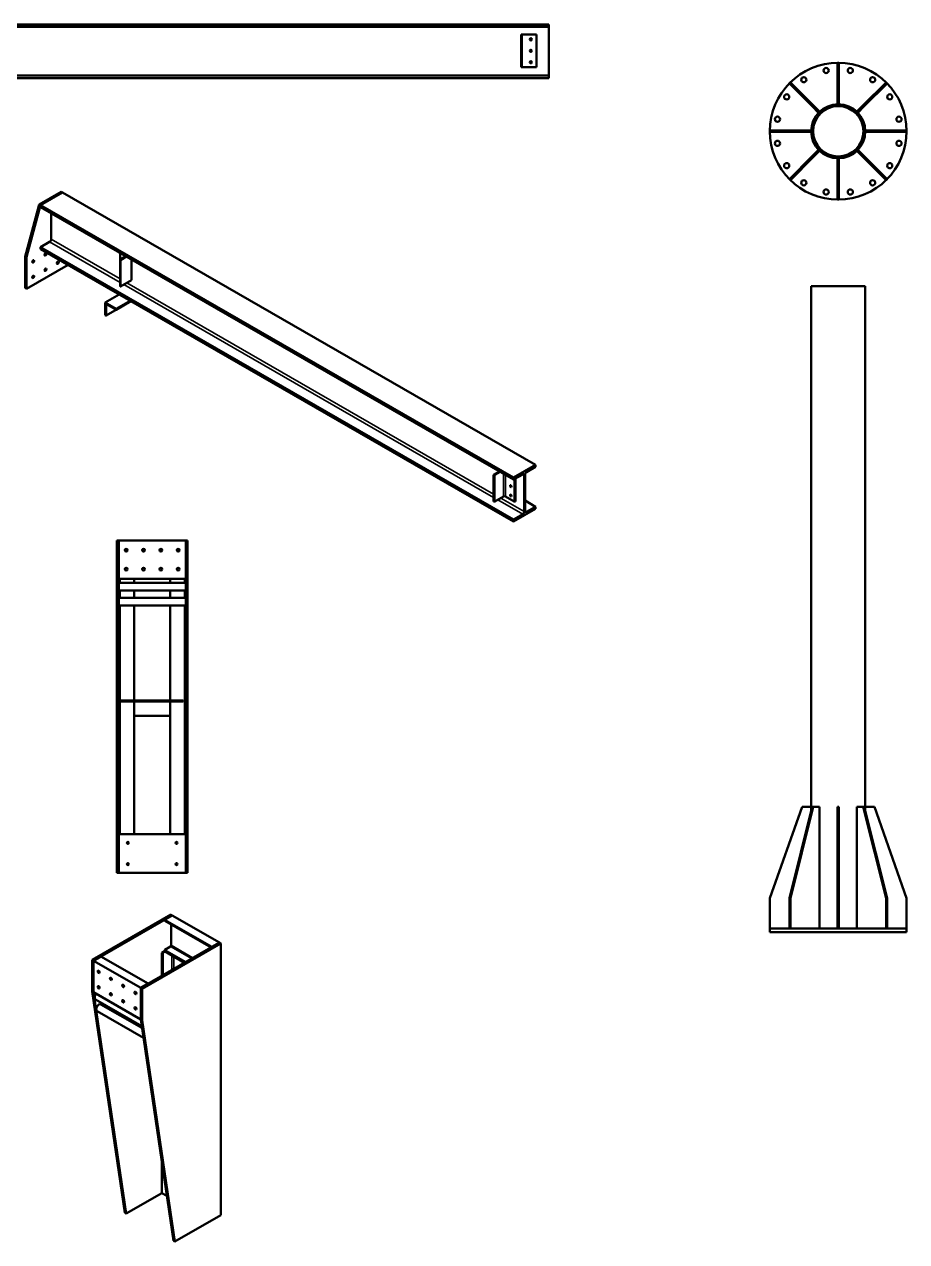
# Model space of a CAD drawing. Header units: millimetres. Extents: x 1375 to 13155, y 226 to 13887.
# Drawn here: x 7351 to 13155, y 1043 to 9051 of the extents above; entities that cross this region are included whole.
import ezdxf

# ---------------------------------------------------------------- set-up
doc = ezdxf.new("R2010")
doc.units = ezdxf.units.MM
doc.layers.add('Visible (ISO)', color=7, linetype='Continuous', lineweight=50)
doc.layers.add('Visible fina (ISO)', color=7, linetype='Continuous', lineweight=35)

msp = doc.modelspace()

# ---------------------------------------------------------------- linework, layer by layer
at = {"layer": 'Visible (ISO)'}
for p, q in [((10800.2, 9051.3), (6400.2, 9051.3)), ((10800.2, 9051.3), (10800.2, 9034.5)), ((10800.2, 9034.5), (6400.2, 9034.5)), ((10618.2, 8983.6), (10618.2, 8770.5)), ((10618.2, 8983.6), (10620, 8983.6)), ((10624.5, 8983.6), (10620, 8983.6)), ((10624.5, 8983.6), (10624.5, 8770.5)), ((10624.5, 8983.6), (10634.2, 8983.6)), ((10634.2, 8983.6), (10715.2, 8983.6)), ((10719.8, 8983.6), (10715.2, 8983.6)), ((10719.8, 8983.6), (10719.8, 8770.5)), ((10800.2, 9034.5), (10800.2, 9020.8)), ((10800.2, 9020.8), (10800.2, 8728.2)), ((10618.2, 8770.5), (10620, 8770.5)), ((10624.5, 8770.5), (10620, 8770.5)), ((10624.5, 8770.5), (10634.2, 8770.5)), ((10634.2, 8770.5), (10715.2, 8770.5)), ((10719.8, 8770.5), (10715.2, 8770.5)), ((12699.9, 8797.9), (12709.4, 8797.9)), ((12699.9, 8797.9), (12699.9, 8585.7)), ((12709.4, 8797.9), (12709.4, 8585.7)), ((10800.2, 8714.5), (6400.2, 8714.5)), ((10800.2, 8697.7), (7233.8, 8697.7)), ((10800.2, 8728.2), (10800.2, 8714.5)), ((10800.2, 8714.5), (10800.2, 8697.7)), ((12383.2, 8662.7), (12389.9, 8669.4)), ((12383.2, 8662.7), (12533.2, 8512.7)), ((12389.9, 8669.4), (12539.9, 8519.4)), ((13019.5, 8669.4), (12869.4, 8519.4)), ((13026.2, 8662.7), (12876.1, 8512.7)), ((13019.5, 8669.4), (13026.2, 8662.7)), ((12699.9, 8585.7), (12709.4, 8585.7)), ((12699.9, 8585.7), (12699.9, 8525.7)), ((12709.4, 8585.7), (12709.4, 8525.7)), ((12533.2, 8512.7), (12539.9, 8519.4)), ((12533.2, 8512.7), (12575.6, 8470.2)), ((12539.9, 8519.4), (12582.4, 8477)), ((12869.4, 8519.4), (12827, 8477)), ((12876.1, 8512.7), (12833.7, 8470.2)), ((12869.4, 8519.4), (12876.1, 8512.7)), ((12254.7, 8343.2), (12254.7, 8352.7)), ((12254.7, 8352.7), (12466.9, 8352.7)), ((12254.7, 8343.2), (12466.9, 8343.2)), ((12466.9, 8352.7), (12526.9, 8352.7)), ((12466.9, 8343.2), (12466.9, 8352.7)), ((12466.9, 8343.2), (12526.9, 8343.2)), ((12942.4, 8352.7), (12882.4, 8352.7)), ((12942.4, 8343.2), (12882.4, 8343.2)), ((12942.4, 8352.7), (12942.4, 8343.2)), ((13154.6, 8352.7), (12942.4, 8352.7)), ((13154.6, 8343.2), (12942.4, 8343.2)), ((13154.6, 8352.7), (13154.6, 8343.2)), ((12383.2, 8033.1), (12533.2, 8183.2)), ((12389.9, 8026.4), (12539.9, 8176.5)), ((12533.2, 8183.2), (12575.6, 8225.6)), ((12539.9, 8176.5), (12533.2, 8183.2)), ((12539.9, 8176.5), (12582.4, 8218.9)), ((12699.9, 8110.2), (12699.9, 8170.2)), ((12709.4, 8110.2), (12709.4, 8170.2)), ((12869.4, 8176.5), (12827, 8218.9)), ((12876.1, 8183.2), (12833.7, 8225.6)), ((12876.1, 8183.2), (12869.4, 8176.5)), ((13019.5, 8026.4), (12869.4, 8176.5)), ((13026.2, 8033.1), (12876.1, 8183.2)), ((12709.4, 8110.2), (12699.9, 8110.2)), ((12699.9, 7898), (12699.9, 8110.2)), ((12709.4, 7898), (12709.4, 8110.2)), ((12389.9, 8026.4), (12383.2, 8033.1)), ((13026.2, 8033.1), (13019.5, 8026.4)), ((7594.2, 7950.2), (7449.5, 7866.8)), ((7603.2, 7945), (7458.4, 7861.7)), ((7603.2, 7945), (7458.4, 7861.7)), ((7594.2, 7950.2), (7603.2, 7945)), ((10714.5, 6153.4), (7603.2, 7945)), ((7449.5, 7866.8), (7357.3, 7524.7)), ((7458.4, 7861.7), (7366.3, 7519.5)), ((7449.5, 7866.8), (7458.4, 7861.7)), ((10569.7, 6070), (7458.4, 7861.7)), ((7458.4, 7861.7), (7458.4, 7848)), ((12709.4, 7898), (12699.9, 7898)), ((10569.7, 6056.3), (7458.4, 7848)), ((7527.5, 7808.2), (7527.5, 7637.3)), ((7517.8, 7620.5), (7458.4, 7586.3)), ((10569.7, 5794.6), (7458.4, 7586.3)), ((7458.4, 7586.3), (7458.4, 7572.6)), ((10569.7, 5780.9), (7458.4, 7572.6)), ((7981.1, 7503.3), (7981.1, 7547)), ((7357.3, 7524.7), (7357.3, 7317)), ((7357.3, 7524.7), (7366.3, 7519.5)), ((7366.3, 7519.5), (7366.3, 7311.9)), ((7366.3, 7311.9), (7638.7, 7468.8)), ((7981.1, 7329.1), (7981.1, 7503.3)), ((7982.4, 7505.1), (8018.1, 7525.7)), ((7983.7, 7500.7), (7982.4, 7501.4)), ((8022.6, 7523.1), (7983.7, 7500.7)), ((7983.7, 7326.5), (7983.7, 7500.7)), ((8055.5, 7367.8), (8055.5, 7504.1)), ((7357.3, 7317), (7366.3, 7311.9)), ((7983.7, 7326.5), (7982.4, 7327.2)), ((8055.5, 7367.8), (7983.7, 7326.5)), ((12882.5, 7328.2), (12526.9, 7328.2)), ((12526.9, 3903.2), (12526.9, 7328.2)), ((12882.5, 3903.2), (12882.5, 7328.2)), ((7976, 7274.5), (7883.9, 7221.5)), ((7883.9, 7138.4), (7883.9, 7221.5)), ((7883.9, 7221.5), (7955.7, 7180.1)), ((8053, 7230.2), (7889.7, 7136.2)), ((8052.7, 7230.4), (7954.8, 7173.9)), ((8047.9, 7233.2), (7955.7, 7180.1)), ((7887.4, 7136.4), (7883.9, 7138.4)), ((7890.6, 7201.9), (7890.6, 7138.3)), ((7952.5, 7174.2), (7897.4, 7205.9)), ((7955.7, 7180.1), (7955.7, 7176)), ((10477.1, 6109.6), (10438.2, 6087.2)), ((10438.2, 6087.2), (10438.2, 5913)), ((10438.2, 6087.2), (10439.5, 6086.5)), ((10445.9, 6086.5), (10481.6, 6107)), ((10714.5, 6153.4), (10569.7, 6070)), ((10569.7, 6056.3), (10629.1, 6090.5)), ((10645.4, 5849.5), (10645.4, 6088.7)), ((10655.1, 6105.5), (10714.5, 6139.7)), ((10714.5, 6139.7), (10714.5, 6153.4)), ((10569.7, 6070), (10569.7, 6056.3)), ((10581.9, 6063.3), (10581.9, 5913)), ((10638.8, 6084.8), (10638.8, 5845.6)), ((10445.9, 5912.3), (10503.2, 5945.3)), ((10516.9, 5945.3), (10574.2, 5912.3)), ((10438.2, 5913), (10439.5, 5912.3)), ((10569.7, 5780.9), (10714.5, 5864.3)), ((10580.6, 5912.3), (10581.9, 5913)), ((10714.5, 5878), (10645.4, 5917.8)), ((10714.5, 5878), (10655.1, 5843.8)), ((10714.5, 5864.3), (10714.5, 5878)), ((10629.1, 5828.8), (10569.7, 5794.6)), ((10569.7, 5794.6), (10569.7, 5780.9)), ((7960.1, 5656.4), (7960.1, 5402.4)), ((7960.1, 5656.4), (7972.8, 5656.4)), ((7972.8, 5656.4), (7972.8, 5402.4)), ((7972.8, 5656.4), (8412.8, 5656.4)), ((7972.8, 5402.4), (7972.8, 5656.4)), ((8412.8, 5656.4), (8412.8, 5402.4)), ((8412.8, 5656.4), (8425.5, 5656.4)), ((8412.8, 5402.4), (8412.8, 5656.4)), ((8425.5, 5656.4), (8425.5, 5402.4)), ((7960.1, 5402.4), (7960.1, 3469.2)), ((7960.1, 5402.4), (7972.8, 5402.4)), ((7972.8, 5402.4), (7972.8, 3469.2)), ((7972.8, 5402.4), (8412.8, 5402.4)), ((7972.8, 5377.8), (8412.8, 5377.8)), ((7979.2, 5402.4), (7979.2, 5377.8)), ((8074.4, 5402.4), (8074.4, 5377.8)), ((8311.2, 5402.4), (8311.2, 5377.8)), ((8406.5, 5402.4), (8406.5, 5377.8)), ((8412.8, 5402.4), (8412.8, 3469.2)), ((8412.8, 5402.4), (8425.5, 5402.4)), ((8425.5, 5402.4), (8425.5, 3469.2)), ((7972.8, 5327), (8412.8, 5327)), ((7979.2, 5327), (7979.2, 5277.8)), ((8074.4, 5327), (8074.4, 5277.8)), ((8311.2, 5327), (8311.2, 5277.8)), ((8406.5, 5327), (8406.5, 5277.8)), ((8412.8, 5277.8), (7972.8, 5277.8)), ((8412.8, 5227), (7972.8, 5227)), ((7979.2, 5227), (7979.2, 3723.2)), ((8074.4, 5227), (8074.4, 4603.4)), ((8311.2, 5227), (8311.2, 4603.4)), ((8406.5, 5227), (8406.5, 3723.2)), ((7988.8, 4601.6), (7988.8, 4603.4)), ((7988.8, 4603.4), (8396.8, 4603.4)), ((7988.8, 4601.6), (7988.8, 4597.1)), ((7988.8, 4597.1), (8396.8, 4597.1)), ((8074.4, 4597.1), (8074.4, 4587.4)), ((8074.4, 4587.4), (8074.4, 4506.4)), ((8311.2, 4597.1), (8311.2, 3723.2)), ((8311.2, 4587.4), (8311.2, 4597.1)), ((8311.2, 4506.4), (8311.2, 4587.4)), ((8396.8, 4601.6), (8396.8, 4603.4)), ((8396.8, 4601.6), (8396.8, 4597.1)), ((8074.4, 4501.8), (8074.4, 4506.4)), ((8074.4, 4501.8), (8074.4, 3723.2)), ((8074.4, 4501.8), (8311.2, 4501.8)), ((8311.2, 4506.4), (8311.2, 4501.8)), ((12254.7, 3303.2), (12466.9, 3903.2)), ((12383.2, 3303.2), (12533.2, 3903.2)), ((12389.9, 3303.2), (12539.9, 3903.2)), ((12466.9, 3903.2), (12526.9, 3903.2)), ((12526.9, 3903.2), (12526.9, 3878.2)), ((12539.9, 3903.2), (12533.2, 3903.2)), ((12539.9, 3903.2), (12582.4, 3903.2)), ((12582.4, 3903.2), (12582.4, 3103.2)), ((12709.4, 3903.2), (12699.9, 3903.2)), ((12699.9, 3303.2), (12699.9, 3903.2)), ((12709.4, 3303.2), (12709.4, 3903.2)), ((12827, 3903.2), (12827, 3103.2)), ((12869.4, 3903.2), (12827, 3903.2)), ((12876.1, 3903.2), (12869.4, 3903.2)), ((13019.5, 3303.2), (12869.4, 3903.2)), ((13026.2, 3303.2), (12876.1, 3903.2)), ((12882.4, 3903.2), (12882.4, 3878.2)), ((12942.4, 3903.2), (12882.4, 3903.2)), ((13154.6, 3303.2), (12942.4, 3903.2)), ((7972.8, 3723.2), (8412.8, 3723.2)), ((7972.8, 3723.2), (7974.6, 3723.2)), ((8411.1, 3723.2), (8412.8, 3723.2)), ((7960.1, 3469.2), (7972.8, 3469.2)), ((7972.8, 3469.2), (8412.8, 3469.2)), ((8412.8, 3469.2), (8425.5, 3469.2)), ((12254.7, 3103.2), (12254.7, 3303.2)), ((12389.9, 3303.2), (12383.2, 3303.2)), ((12383.2, 3103.2), (12383.2, 3303.2)), ((12389.9, 3103.2), (12389.9, 3303.2)), ((12709.4, 3303.2), (12699.9, 3303.2)), ((12699.9, 3103.2), (12699.9, 3303.2)), ((12709.4, 3103.2), (12709.4, 3303.2)), ((13026.2, 3303.2), (13019.5, 3303.2)), ((13019.5, 3103.2), (13019.5, 3303.2)), ((13026.2, 3103.2), (13026.2, 3303.2)), ((13154.6, 3103.2), (13154.6, 3303.2)), ((8314.2, 3194.2), (7796.6, 2896.2)), ((8323.1, 3189.1), (7805.5, 2891)), ((8323.1, 3189.1), (8273.9, 3160.7)), ((8585.1, 2981.6), (8273.9, 3160.7)), ((8273.9, 3160.7), (8273.9, 3155.2)), ((8579.4, 2978.3), (8274.5, 3153.9)), ((8314.2, 3194.2), (8323.1, 3189.1)), ((8316.3, 3129.8), (8316.3, 2993.1)), ((8634.3, 3009.9), (8323.1, 3189.1)), ((13154.7, 3103.2), (12254.7, 3103.2)), ((12254.7, 3103.2), (12254.7, 3077.8)), ((12254.7, 3077.8), (13154.7, 3077.8)), ((13154.7, 3103.2), (13154.7, 3077.8)), ((8634.3, 3009.9), (8116.7, 2711.8)), ((8643.2, 3004.7), (8125.6, 2706.7)), ((8311.8, 2984.9), (8275.9, 2962.1)), ((8634.3, 3009.9), (8585.1, 2981.6)), ((8634.3, 3009.9), (8643.2, 3004.7)), ((8643.2, 1216.6), (8643.2, 3004.7)), ((7796.6, 2896.2), (7796.6, 2688.5)), ((7796.6, 2896.2), (7805.5, 2891)), ((7805.5, 2891), (7854.7, 2919.3)), ((7805.5, 2891), (7805.5, 2683.4)), ((7805.5, 2891), (8116.7, 2711.8)), ((7805.5, 2683.4), (7805.5, 2891)), ((7854.7, 2919.3), (8165.9, 2740.2)), ((8273.9, 2953.1), (8255.8, 2942.6)), ((8255.8, 2942.6), (8255.8, 2792)), ((8255.8, 2942.6), (8257, 2941.9)), ((8263.5, 2941.9), (8278.4, 2950.5)), ((8273.9, 2958.7), (8273.9, 2953.1)), ((8404.8, 2877.8), (8273.9, 2953.1)), ((8399.5, 2880.8), (8399.5, 2874.7)), ((8116.7, 2711.8), (8165.9, 2740.2)), ((7796.6, 2688.5), (8012.1, 1232.1)), ((7796.6, 2688.5), (7805.5, 2683.4)), ((7805.5, 2683.4), (8021, 1227)), ((7805.5, 2683.4), (8116.7, 2504.2)), ((7845.1, 2714.5), (7846.3, 2715.1)), ((8116.7, 2711.8), (8116.7, 2504.2)), ((8116.7, 2711.8), (8125.6, 2706.7)), ((8116.7, 2504.2), (8116.7, 2711.8)), ((8125.6, 2706.7), (8125.6, 2499)), ((7819, 2635.5), (8123.1, 2460.4)), ((8124.9, 2448.5), (7855, 2603.9)), ((8134.4, 2384.4), (7829.6, 2559.9)), ((8116.7, 2504.2), (8332.2, 1047.8)), ((8116.7, 2504.2), (8125.6, 2499)), ((8125.6, 2499), (8341.1, 1042.6)), ((8255.8, 1362.2), (8255.8, 1564)), ((8021, 1227), (8255.8, 1362.2)), ((8255.8, 1362.2), (8288.4, 1343.4)), ((8012.1, 1232.1), (8021, 1227)), ((8341.1, 1042.6), (8643.2, 1216.6)), ((8332.2, 1047.8), (8341.1, 1042.6))]:
    msp.add_line(p, q, dxfattribs=at)
for centre, radius in [((10682.3, 8952.3), 7), ((10682.3, 8877.1), 7), ((10682.3, 8801.9), 7), ((12704.7, 8347.9), 450), ((12625.2, 8747.6), 17), ((12784.2, 8747.6), 17), ((12478.3, 8686.8), 17), ((12931.1, 8686.8), 17), ((12365.8, 8574.3), 17), ((13043.5, 8574.3), 17), ((12704.7, 8347.9), 177.8), ((12704.7, 8347.9), 165.3), ((12305, 8427.4), 17), ((13104.3, 8427.4), 17), ((12305, 8268.4), 17), ((13104.3, 8268.4), 17), ((12365.8, 8121.5), 17), ((13043.5, 8121.5), 17), ((12478.3, 8009.1), 17), ((12931.1, 8009.1), 17), ((12625.2, 7948.3), 17), ((12784.2, 7948.3), 17), ((8021.8, 5591.4), 9), ((8135.8, 5591.4), 9), ((8249.8, 5591.4), 9), ((8363.8, 5591.4), 9), ((8021.8, 5467.4), 9), ((8135.8, 5467.4), 9), ((8249.8, 5467.4), 9), ((8363.8, 5467.4), 9), ((8032.8, 3666.1), 6.69), ((8352.8, 3666.1), 6.69), ((8032.8, 3526.3), 6.69), ((8352.8, 3526.3), 6.69)]:
    msp.add_circle(centre, radius, dxfattribs=at)
for centre in [(8021.8, 5601.4), (8135.8, 5601.4), (8249.8, 5601.4), (8363.8, 5601.4)]:
    msp.add_arc(centre, 9, 213.74899, 326.25101, dxfattribs=at)
for centre, major_axis, ratio, start_param, end_param in [((7517.8, 7631.7), (-6.8, -11.9), 0.578093, 0.783464, 2.354261), ((7481.5, 7543.1), (4.49, 7.8), 0.578093, 4.621609, 4.803169), ((7400.9, 7496.7), (4.49, 7.8), 0.578093, 4.621609, 4.803169), ((7562.1, 7488.1), (4.49, 7.8), 0.578093, 4.621609, 4.803169), ((7985.7, 7503.3), (-4.57, 0), 0.575862, 5.497787, 7.068583), ((7400.9, 7395.3), (4.49, 7.8), 0.578093, 4.621609, 4.803169), ((7481.5, 7441.7), (4.49, 7.8), 0.578093, 4.621609, 4.803169), ((7985.7, 7329.1), (-4.57, 0), 0.575862, 0, 0.785398), ((7887.4, 7140.1), (2.28, -3.96), 0.578093, 5.499721, 7.070517), ((7897.4, 7198), (-4.82, 8.36), 0.578093, 5.499721, 7.070517), ((7952.5, 7177.9), (2.28, -3.96), 0.578093, 5.499721, 7.070517), ((10629.1, 6079.3), (6.8, 11.9), 0.578093, 5.495853, 7.06665), ((10655.1, 6094.3), (6.8, 11.9), 0.578093, 0.783464, 2.354261), ((10442.7, 6088.4), (4.57, 0), 0.575862, 3.926991, 5.497787), ((10555.4, 6015.4), (-3.49, 6.07), 0.578093, 0.694772, 2.446821), ((10555.4, 6015.4), (3.49, -6.07), 0.578093, 3.836364, 5.588414), ((10510, 5941.4), (9.65, 0), 0.575862, 0.785398, 2.356194), ((10555.4, 5953.9), (-3.49, 6.07), 0.578093, 0.694772, 2.446821), ((10555.4, 5953.9), (3.49, -6.07), 0.578093, 3.836364, 5.588414), ((10442.7, 5914.2), (4.57, 0), 0.575862, 3.926991, 5.497787), ((10577.4, 5914.2), (4.57, 0), 0.575862, 3.926991, 5.497787), ((10655.1, 5855), (-6.8, -11.9), 0.578093, 5.495853, 7.06665), ((10629.1, 5840), (-6.8, -11.9), 0.578093, 0.783464, 2.354261), ((8276, 3156.3), (-1.42, -2.47), 0.578093, 5.495853, 6.283185), ((8311.5, 2990.3), (-3.4, -5.9), 0.578093, 0.835817, 2.354261), ((8260.3, 2943.8), (4.57, 0), 0.575862, 3.926991, 5.497787), ((8276, 2959.8), (-1.42, -2.47), 0.578093, 3.977409, 5.495853), ((7847, 2821.8), (4.49, -7.8), 0.578093, 3.997062, 5.427716), ((7847, 2720.5), (4.49, -7.8), 0.578093, 3.997062, 5.427716), ((7927.6, 2775.4), (4.49, -7.8), 0.578093, 3.997062, 5.427716), ((8008.2, 2729), (4.49, -7.8), 0.578093, 3.997062, 5.427716), ((7831.7, 2657.5), (-12.7, -22), 0.578093, 4.33705, 6.283185), ((7927.6, 2674), (4.49, -7.8), 0.578093, 3.997062, 5.427716), ((8088.8, 2682.6), (4.49, -7.8), 0.578093, 3.997062, 5.427716), ((7842.3, 2581.9), (-12.7, -22), 0.578093, 3.141593, 6.283185), ((8008.2, 2627.6), (4.49, -7.8), 0.578093, 3.997062, 5.427716), ((8088.8, 2581.2), (4.49, -7.8), 0.578093, 3.997062, 5.427716)]:
    msp.add_ellipse(centre, major_axis=major_axis, ratio=ratio, start_param=start_param, end_param=end_param, dxfattribs=at)
for centre, major_axis in [((7490.5, 7537.9), (4.49, 7.8)), ((7409.9, 7491.5), (4.49, 7.8)), ((7571.1, 7483), (4.49, 7.8)), ((7409.9, 7390.1), (4.49, 7.8)), ((7490.5, 7436.6), (4.49, 7.8)), ((10550.9, 6012.8), (3.49, -6.07)), ((10550.9, 5951.3), (3.49, -6.07)), ((7840.2, 2817.9), (4.49, -7.8)), ((7840.2, 2716.5), (4.49, -7.8)), ((7920.8, 2771.5), (4.49, -7.8)), ((8001.4, 2725.1), (4.49, -7.8)), ((7920.8, 2670.1), (4.49, -7.8)), ((8082, 2678.7), (4.49, -7.8)), ((8001.4, 2623.7), (4.49, -7.8)), ((8082, 2577.3), (4.49, -7.8))]:
    msp.add_ellipse(centre, major_axis=major_axis, ratio=0.578093, dxfattribs=at)
at = {"layer": 'Visible fina (ISO)'}
for p, q in [((7981.1, 7353.7), (7517.8, 7620.5)), ((7981.1, 7376.1), (7527.5, 7637.3)), ((7982.4, 7505.1), (7982.4, 7546.2)), ((7982.4, 7327.2), (7982.4, 7501.4)), ((10438.2, 5938.7), (8006, 7339.3)), ((10438.2, 5961.1), (8025.5, 7350.5)), ((8051.4, 7231.1), (7955.7, 7176)), ((7897.5, 7205.9), (7890.6, 7201.9)), ((7952.7, 7174), (7890.6, 7138.3)), ((10503.2, 6094.6), (10503.2, 5945.3)), ((10516.9, 6086.7), (10516.9, 5945.3)), ((10638.8, 6084.8), (10629, 6090.5)), ((10439.5, 6086.5), (10439.5, 5912.3)), ((10445.9, 6086.5), (10445.9, 5912.3)), ((10574.2, 6058.9), (10574.2, 5912.3)), ((10580.6, 6062.6), (10580.6, 5912.3)), ((10638.8, 5845.6), (10484.5, 5934.5)), ((10629.1, 5828.8), (10465, 5923.3)), ((10655.1, 5843.8), (10645.4, 5849.4)), ((8580.2, 2978.8), (8273.9, 3155.2)), ((8451.3, 2904.6), (8311.8, 2984.9)), ((8460.7, 2910), (8316.3, 2993.1)), ((8257, 2941.9), (8257, 2792.7)), ((8263.5, 2941.9), (8263.5, 2796.4)), ((8409.6, 2880.5), (8273.9, 2958.7)), ((8413.5, 2882.8), (8275.9, 2962.1)), ((8320.8, 2926.1), (8320.8, 2829.4)), ((8334.5, 2918.2), (8334.5, 2837.3)), ((8391.7, 2885.3), (8391.7, 2870.3)), ((8398.2, 2881.5), (8398.2, 2874))]:
    msp.add_line(p, q, dxfattribs=at)

doc.saveas('drawing.dxf')
